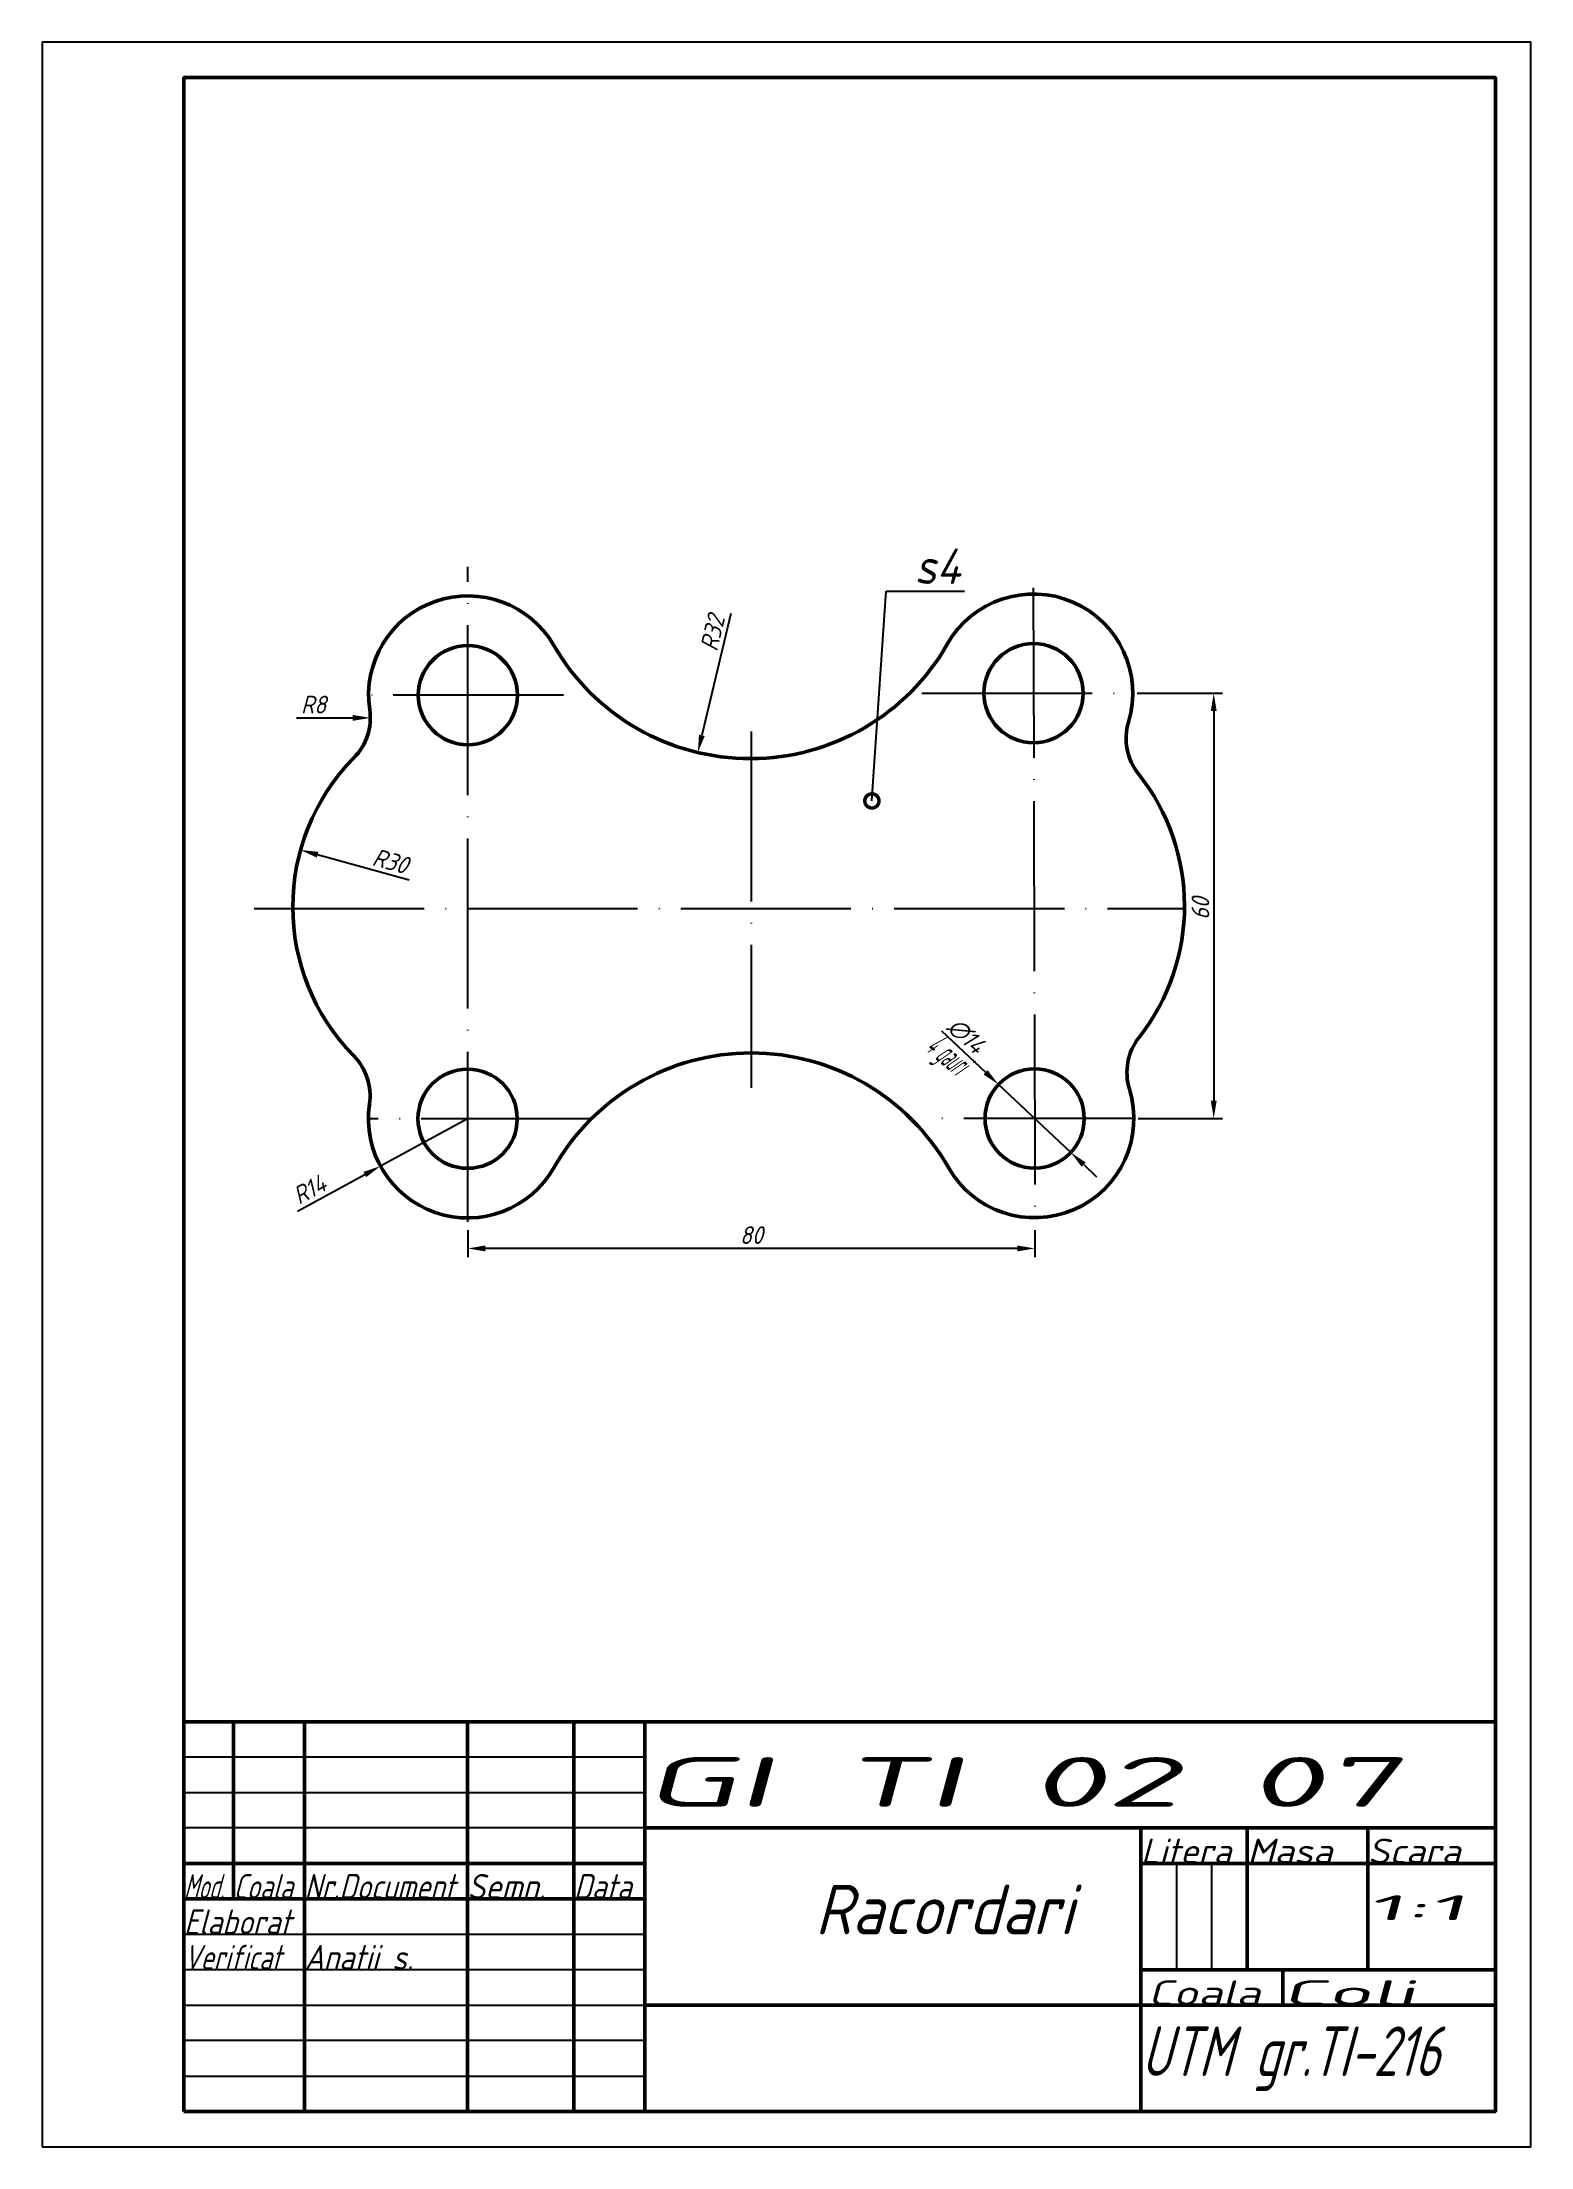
# Model space of a CAD drawing. Header units: millimetres. Extents: x 0 to 210, y 0 to 297.
import ezdxf
from ezdxf import colors
from ezdxf.entities.mleader import LeaderData, LeaderLine
from ezdxf.enums import TextEntityAlignment as Align
from ezdxf.math import Vec2, Vec3

# ---------------------------------------------------------------- set-up
doc = ezdxf.new("R2010")
doc.units = ezdxf.units.MM
doc.linetypes.add('ACAD_ISO04W100', pattern=[30, 24, -3, 0, -3])
for name, color, linetype, lineweight in [('Axa', 12, 'ACAD_ISO04W100', 25), ('Contur', 135, 'Continuous', 50), ('Cote', 7, 'Continuous', 50), ('Subtire', 135, 'Continuous', 25), ('Text-3.5', 252, 'Continuous', 35), ('Text-7', 252, 'Continuous', 70)]:
    doc.layers.add(name, color=color, linetype=linetype, lineweight=lineweight)
doc.styles.get("Standard").update_dxf_attribs({"font": 'isocp.shx', "oblique": 15})
doc.dimstyles.new('ISO-25', dxfattribs={"dimtxt": 2.5, "dimasz": 2.5, "dimexe": 1.25, "dimexo": 0.625, "dimtad": 1, "dimtxsty": 'Standard', "dimcen": 2.5, "dimadec": 0, "dimazin": 0, "dimtfac": 1, "dimtmove": 0, "dimatfit": 3, "dimfxl": 1, "dimarcsym": 0})

# ---------------------------------------------------------------- blocks, each defined once
blk = doc.blocks.new('*D1')
at = {"layer": 'Cote', "color": 0, "lineweight": -2, "transparency": 16777216}
for p, q in [((154.47, 205.12), (166.51, 205.12)), ((165.26, 202.62), (165.26, 147.62)), ((154.62, 145.12), (166.51, 145.12))]:
    blk.add_line(p, q, dxfattribs=at)
at = {"layer": 'Cote', "color": 0, "transparency": 16777216}
for points in [[(164.85, 202.62), (165.68, 202.62), (165.26, 205.12)], [(164.85, 147.62), (165.68, 147.62), (165.26, 145.12)]]:
    blk.add_solid(points, dxfattribs=at)
at = {"layer": 'Defpoints', "color": 0, "transparency": 16777216}
for p in [(153.85, 205.12), (154, 145.12), (165.26, 145.12)]:
    blk.add_point(p, dxfattribs=at)
at = {"layer": 'Cote', "color": 0, "transparency": 16777216, "insert": (163.39, 174.73), "char_height": 2.5, "attachment_point": 5, "rotation": 90}
blk.add_mtext('60', dxfattribs=at)
blk = doc.blocks.new('*D2')
at = {"layer": 'Cote', "color": 0, "lineweight": -2, "transparency": 16777216}
for p, q in [((126.87, 157.48), (133.08, 151.63)), ((145.1, 140.32), (134.9, 149.92)), ((146.92, 138.6), (148.74, 136.89))]:
    blk.add_line(p, q, dxfattribs=at)
at = {"layer": 'Cote', "color": 0, "transparency": 16777216}
for points in [[(133.37, 151.93), (132.8, 151.33), (134.9, 149.92)], [(147.2, 138.91), (146.63, 138.3), (145.1, 140.32)]]:
    blk.add_solid(points, dxfattribs=at)
at = {"layer": 'Defpoints', "color": 0, "transparency": 16777216}
for p in [(134.9, 149.92), (145.1, 140.32)]:
    blk.add_point(p, dxfattribs=at)
at = {"layer": 'Cote', "color": 0, "transparency": 16777216, "insert": (130.35, 156.78), "char_height": 2.5, "attachment_point": 5, "rotation": 316.723}
blk.add_mtext('∅14', dxfattribs=at)
blk = doc.blocks.new('*D3')
at = {"layer": 'Cote', "color": 0, "lineweight": -2, "transparency": 16777216}
blk.add_line((51.79, 178.74), (38.86, 182.34), dxfattribs=at)
at = {"layer": 'Cote', "color": 0, "transparency": 16777216}
blk.add_solid([(38.97, 182.74), (38.75, 181.93), (36.45, 183)], dxfattribs=at)
at = {"layer": 'Defpoints', "color": 0, "transparency": 16777216}
for p in [(36.45, 183), (65.36, 174.97)]:
    blk.add_point(p, dxfattribs=at)
at = {"layer": 'Cote', "color": 0, "transparency": 16777216, "insert": (49.13, 181.43), "char_height": 2.5, "attachment_point": 5, "rotation": 344.4606}
blk.add_mtext('R30', dxfattribs=at)
blk = doc.blocks.new('*D4')
at = {"layer": 'Cote', "color": 0, "lineweight": -2, "transparency": 16777216}
blk.add_line((35.86, 201.64), (43.79, 201.64), dxfattribs=at)
at = {"layer": 'Cote', "color": 0, "transparency": 16777216}
blk.add_solid([(43.79, 202.06), (43.79, 201.22), (46.29, 201.64)], dxfattribs=at)
at = {"layer": 'Defpoints', "color": 0, "transparency": 16777216}
for p in [(38.29, 201.64), (46.29, 201.64)]:
    blk.add_point(p, dxfattribs=at)
at = {"layer": 'Cote', "color": 0, "transparency": 16777216, "insert": (38.29, 203.52), "char_height": 2.5, "attachment_point": 5}
blk.add_mtext('R8', dxfattribs=at)
blk = doc.blocks.new('*D5')
at = {"layer": 'Cote', "color": 0, "lineweight": -2, "transparency": 16777216}
blk.add_line((97.15, 216.38), (93.07, 199.19), dxfattribs=at)
at = {"layer": 'Cote', "color": 0, "transparency": 16777216}
blk.add_solid([(92.66, 199.28), (93.47, 199.09), (92.49, 196.75)], dxfattribs=at)
at = {"layer": 'Defpoints', "color": 0, "transparency": 16777216}
for p in [(99.87, 227.89), (92.49, 196.75)]:
    blk.add_point(p, dxfattribs=at)
at = {"layer": 'Cote', "color": 0, "transparency": 16777216, "insert": (94.56, 213.61), "char_height": 2.5, "attachment_point": 5, "rotation": 76.6635}
blk.add_mtext('R32', dxfattribs=at)
blk = doc.blocks.new('*D6')
at = {"layer": 'Cote', "color": 0, "lineweight": -2, "transparency": 16777216}
for p, q in [((60.02, 145.08), (47.72, 138.4)), ((36.01, 132.04), (45.52, 137.21))]:
    blk.add_line(p, q, dxfattribs=at)
at = {"layer": 'Cote', "color": 0, "transparency": 16777216}
blk.add_solid([(45.32, 137.57), (45.72, 136.84), (47.72, 138.4)], dxfattribs=at)
at = {"layer": 'Defpoints', "color": 0, "transparency": 16777216}
for p in [(60.02, 145.08), (47.72, 138.4)]:
    blk.add_point(p, dxfattribs=at)
at = {"layer": 'Cote', "color": 0, "transparency": 16777216, "insert": (37.7, 135.09), "char_height": 2.5, "attachment_point": 5, "rotation": 28.5112}
blk.add_mtext('R14', dxfattribs=at)
blk = doc.blocks.new('_DotSmall')
at = {"color": 0, "linetype": 'ByBlock', "const_width": 0.5}
blk.add_lwpolyline([(-0.0625, 0, 1), (0.0625, 0, 1)], format="xyb", close=True, dxfattribs=at)
blk = doc.blocks.new('*D8')
at = {"layer": 'Cote', "color": 0, "lineweight": -2, "transparency": 16777216}
for p, q in [((60.04, 129.37), (60.04, 125.53)), ((140.04, 129.37), (140.04, 125.53)), ((137.54, 126.78), (62.54, 126.78))]:
    blk.add_line(p, q, dxfattribs=at)
at = {"layer": 'Cote', "color": 0, "transparency": 16777216}
for points in [[(62.54, 127.2), (62.54, 126.36), (60.04, 126.78)], [(137.54, 127.2), (137.54, 126.36), (140.04, 126.78)]]:
    blk.add_solid(points, dxfattribs=at)
at = {"layer": 'Defpoints', "color": 0, "transparency": 16777216}
for p in [(60.04, 129.99), (140.04, 129.99), (60.04, 126.78)]:
    blk.add_point(p, dxfattribs=at)
at = {"layer": 'Cote', "color": 0, "transparency": 16777216, "insert": (100.04, 128.66), "char_height": 2.5, "attachment_point": 5}
blk.add_mtext('80', dxfattribs=at)

msp = doc.modelspace()

# ---------------------------------------------------------------- linework, layer by layer
at = {"layer": 'Axa'}
for p, q in [((60.036, 130.531), (60.036, 222.941)), ((139.811, 219.985), (140.036, 129.993)), ((124.107, 205.127), (153.847, 205.127)), ((73.534, 204.867), (46.526, 204.858)), ((100.039, 199.741), (100.039, 149.424)), ((29.893, 174.731), (161.255, 174.731)), ((77.489, 145.088), (46.021, 145.077)), ((154, 145.121), (124.263, 145.111))]:
    msp.add_line(p, q, dxfattribs=at)
at = {"layer": 'Contur'}
for p, q in [((27, 35), (27, 60)), ((27, 60), (37, 60)), ((37, 60), (37, 5)), ((60, 5), (60, 60)), ((60, 60), (75, 60)), ((75, 60), (75, 5)), ((85, 5), (85, 60)), ((205, 45), (85, 45)), ((85, 45), (85, 20)), ((155, 5), (155, 45)), ((155, 45), (155, 40)), ((170, 45), (170, 25)), ((187, 25), (187, 45)), ((85, 40), (20, 40)), ((85, 35), (85, 40)), ((155, 40), (205, 40)), ((20, 35), (85, 35)), ((205, 25), (155, 25)), ((170, 25), (187, 25)), ((175, 25), (175, 20)), ((205, 20), (205, 25)), ((85, 20), (205, 20)), ((37, 5), (60, 5)), ((75, 5), (85, 5))]:
    msp.add_line(p, q, dxfattribs=at)
for points in [[(20, 5), (205, 5), (205, 292), (20, 292)], [(20, 5), (205, 5), (205, 60), (20, 60)]]:
    msp.add_lwpolyline(points, close=True, dxfattribs=at)
for centre in [(60.054, 204.86), (139.847, 205.127), (60.021, 145.082), (140, 145.116)]:
    msp.add_circle(centre, 7, dxfattribs=at)
for centre, radius, start, end in [((60.054, 204.86), 14, 30.04297, 188.41611), ((139.847, 205.127), 14, 343.11292, 150.33984), ((99.874, 227.89), 32, 210.04297, 330.33984), ((38.291, 201.64), 8, 315.42042, 8.41611), ((160.899, 198.736), 8, 163.11292, 218.46376), ((65.358, 174.968), 30, 135.42042, 224.51507), ((131.144, 175.099), 30, 321.82799, 38.46376), ((161.019, 151.614), 8, 141.82799, 197.17884), ((38.261, 148.326), 8, 351.51938, 44.51507), ((100.02, 122.365), 32, 29.64281, 150.40679), ((140, 145.116), 14, 209.64281, 17.17884), ((60.021, 145.082), 14, 171.51938, 330.40679)]:
    msp.add_arc(centre, radius, start, end, dxfattribs=at)
at = {"layer": 'Subtire'}
for p, q in [((85, 55), (20, 55)), ((85, 50), (85, 55)), ((20, 45), (20, 50)), ((20, 50), (85, 50)), ((85, 45), (20, 45)), ((160, 40), (160, 25)), ((165, 25), (165, 40)), ((20, 25), (20, 30)), ((20, 30), (85, 30)), ((85, 25), (20, 25)), ((85, 20), (85, 25)), ((160, 25), (165, 25)), ((20, 15), (20, 20)), ((20, 20), (85, 20)), ((85, 15), (20, 15)), ((85, 10), (85, 15)), ((20, 10), (85, 10))]:
    msp.add_line(p, q, dxfattribs=at)
msp.add_lwpolyline([(0, 0), (210, 0), (210, 297), (0, 297)], close=True, dxfattribs=at)

# ---------------------------------------------------------------- texts
at = {"layer": 'Cote', "oblique": 15, "width": 0.431157}
msp.add_text('4 gauri  ', height=3.5, rotation=319.7102, dxfattribs=at).set_placement((124.407, 154.842), (130.163, 149.963), align=Align.FIT)
at = {"layer": 'Text-3.5', "oblique": 15}
for s, width, p, p2 in [('Litera ', 1.071429, (155, 40), (170, 40)), ('Masa  ', 1.277355, (170, 40), (187, 40)), ('Scara  ', 1.22449, (187, 40), (205, 40)), ('Mod. ', 0.666667, (20, 35), (27, 35)), ('Coala ', 0.793651, (27, 35), (37, 35)), ('Nr.Document ', 0.842491, (37, 35), (60, 35)), ('Semn.  ', 1.020408, (60, 35), (75, 35)), ('Data ', 0.892857, (75, 35), (85, 35)), ('Elaborat ', 0.883117, (20, 30), (37, 30)), ('1:1', 3.476394, (187, 32), (200.992, 32)), ('Verificat  ', 0.796253, (20, 25), (37, 25)), ('Anatii s.    ', 1.0106, (37, 25), (60, 25)), ('Coala ', 1.507937, (156, 20), (175, 20)), ('Coli  ', 2.955665, (175, 20), (205, 20))]:
    msp.add_text(s, height=3.5, dxfattribs=dict(at, width=width)).set_placement(p, p2, align=Align.FIT)
at = {"layer": 'Text-7', "oblique": 15}
for s, width, p, p2 in [('GI TI 02 07 ', 2.51812, (85, 48), (201.337, 48)), ('UTM gr.TI-216  ', 0.767689, (155, 10), (203.364, 10))]:
    msp.add_text(s, height=7, dxfattribs=dict(at, width=width)).set_placement(p, p2, align=Align.FIT)
msp.add_text('      Racordari', height=7, dxfattribs=at).set_placement((85, 30))

# ---------------------------------------------------------------- dimensions: what is measured, and where the dimension line sits
at = {"layer": 'Cote'}
for center, mpoint, picture, middle in [((99.874, 227.89), (92.493, 196.753), '*D5', (96.386, 213.176)), ((38.291, 201.64), (46.291, 201.64), '*D4', (38.291, 201.64)), ((65.358, 174.968), (36.454, 183.005), '*D3', (48.626, 179.621)), ((60.021, 145.082), (47.719, 138.399), '*D6', (38.592, 133.441))]:
    dim = msp.add_radius_dim(center=center, mpoint=mpoint, dimstyle='ISO-25', dxfattribs=at)
    dim.commit()
    dim.dimension.update_dxf_attribs({"geometry": picture, "text_midpoint": middle, "dimtype": 164})
dim = msp.add_linear_dim(base=(165.262, 145.121), p1=(153.847, 205.124), p2=(154, 145.121), angle=90, dimstyle='ISO-25', dxfattribs=at)
dim.commit()
dim.dimension.update_dxf_attribs({"geometry": '*D1', "text_midpoint": (165.262, 174.731), "dimtype": 160})
dim = msp.add_diameter_dim_2p(p1=(145.096, 140.318), p2=(134.904, 149.915), dimstyle='ISO-25', dxfattribs=at)
dim.commit()
dim.dimension.update_dxf_attribs({"geometry": '*D2', "text_midpoint": (130.352, 156.776)})
dim = msp.add_linear_dim(base=(60.036, 126.781), p1=(140.036, 129.993), p2=(60.036, 129.993), dimstyle='ISO-25', dxfattribs=at)
dim.commit()
dim.dimension.update_dxf_attribs({"geometry": '*D8', "text_midpoint": (100.036, 128.656)})

# ---------------------------------------------------------------- leaders
ml = msp.add_multileader_mtext('Standard', dxfattribs=at)
ml.set_content('s4', color=256)
ml.set_leader_properties()
ml.set_arrow_properties(name='DOTSMALL')
ml.build(insert=Vec2(0, 0))
ml.multileader.update_dxf_attribs({"text_left_attachment_type": 5, "text_right_attachment_type": 5, "dogleg_length": 2})
ctx = ml.context
ctx.base_point, ctx.char_height, ctx.plane_origin = Vec3(121.047, 219.537), 5, Vec3(117.047, 189.924)
ctx.left_attachment, ctx.right_attachment = 5, 5
notes = []
notes.append((ctx, [(0, (1, 1, 0), (119.047, 219.537), (1, 0), 2, [(0, [(117.047, 189.924)], 0, [])])]))
ctx.mtext.insert, ctx.mtext.flow_direction = Vec3(123.047, 225.537), 5
for ctx, leaders in notes:
    for number, flags, end, landing, length, lines in leaders:
        leader = LeaderData()
        leader.index, (leader.has_last_leader_line, leader.has_dogleg_vector, leader.attachment_direction) = number, flags
        leader.last_leader_point, leader.dogleg_vector, leader.dogleg_length = Vec3(end), Vec3(landing), length
        for number, points, colour, breaks in lines:
            line = LeaderLine()
            line.index, line.vertices, line.color, line.breaks = number, Vec3.list(points), colors.encode_raw_color(colour), breaks
            leader.lines.append(line)
        ctx.leaders.append(leader)

doc.saveas('drawing.dxf')
